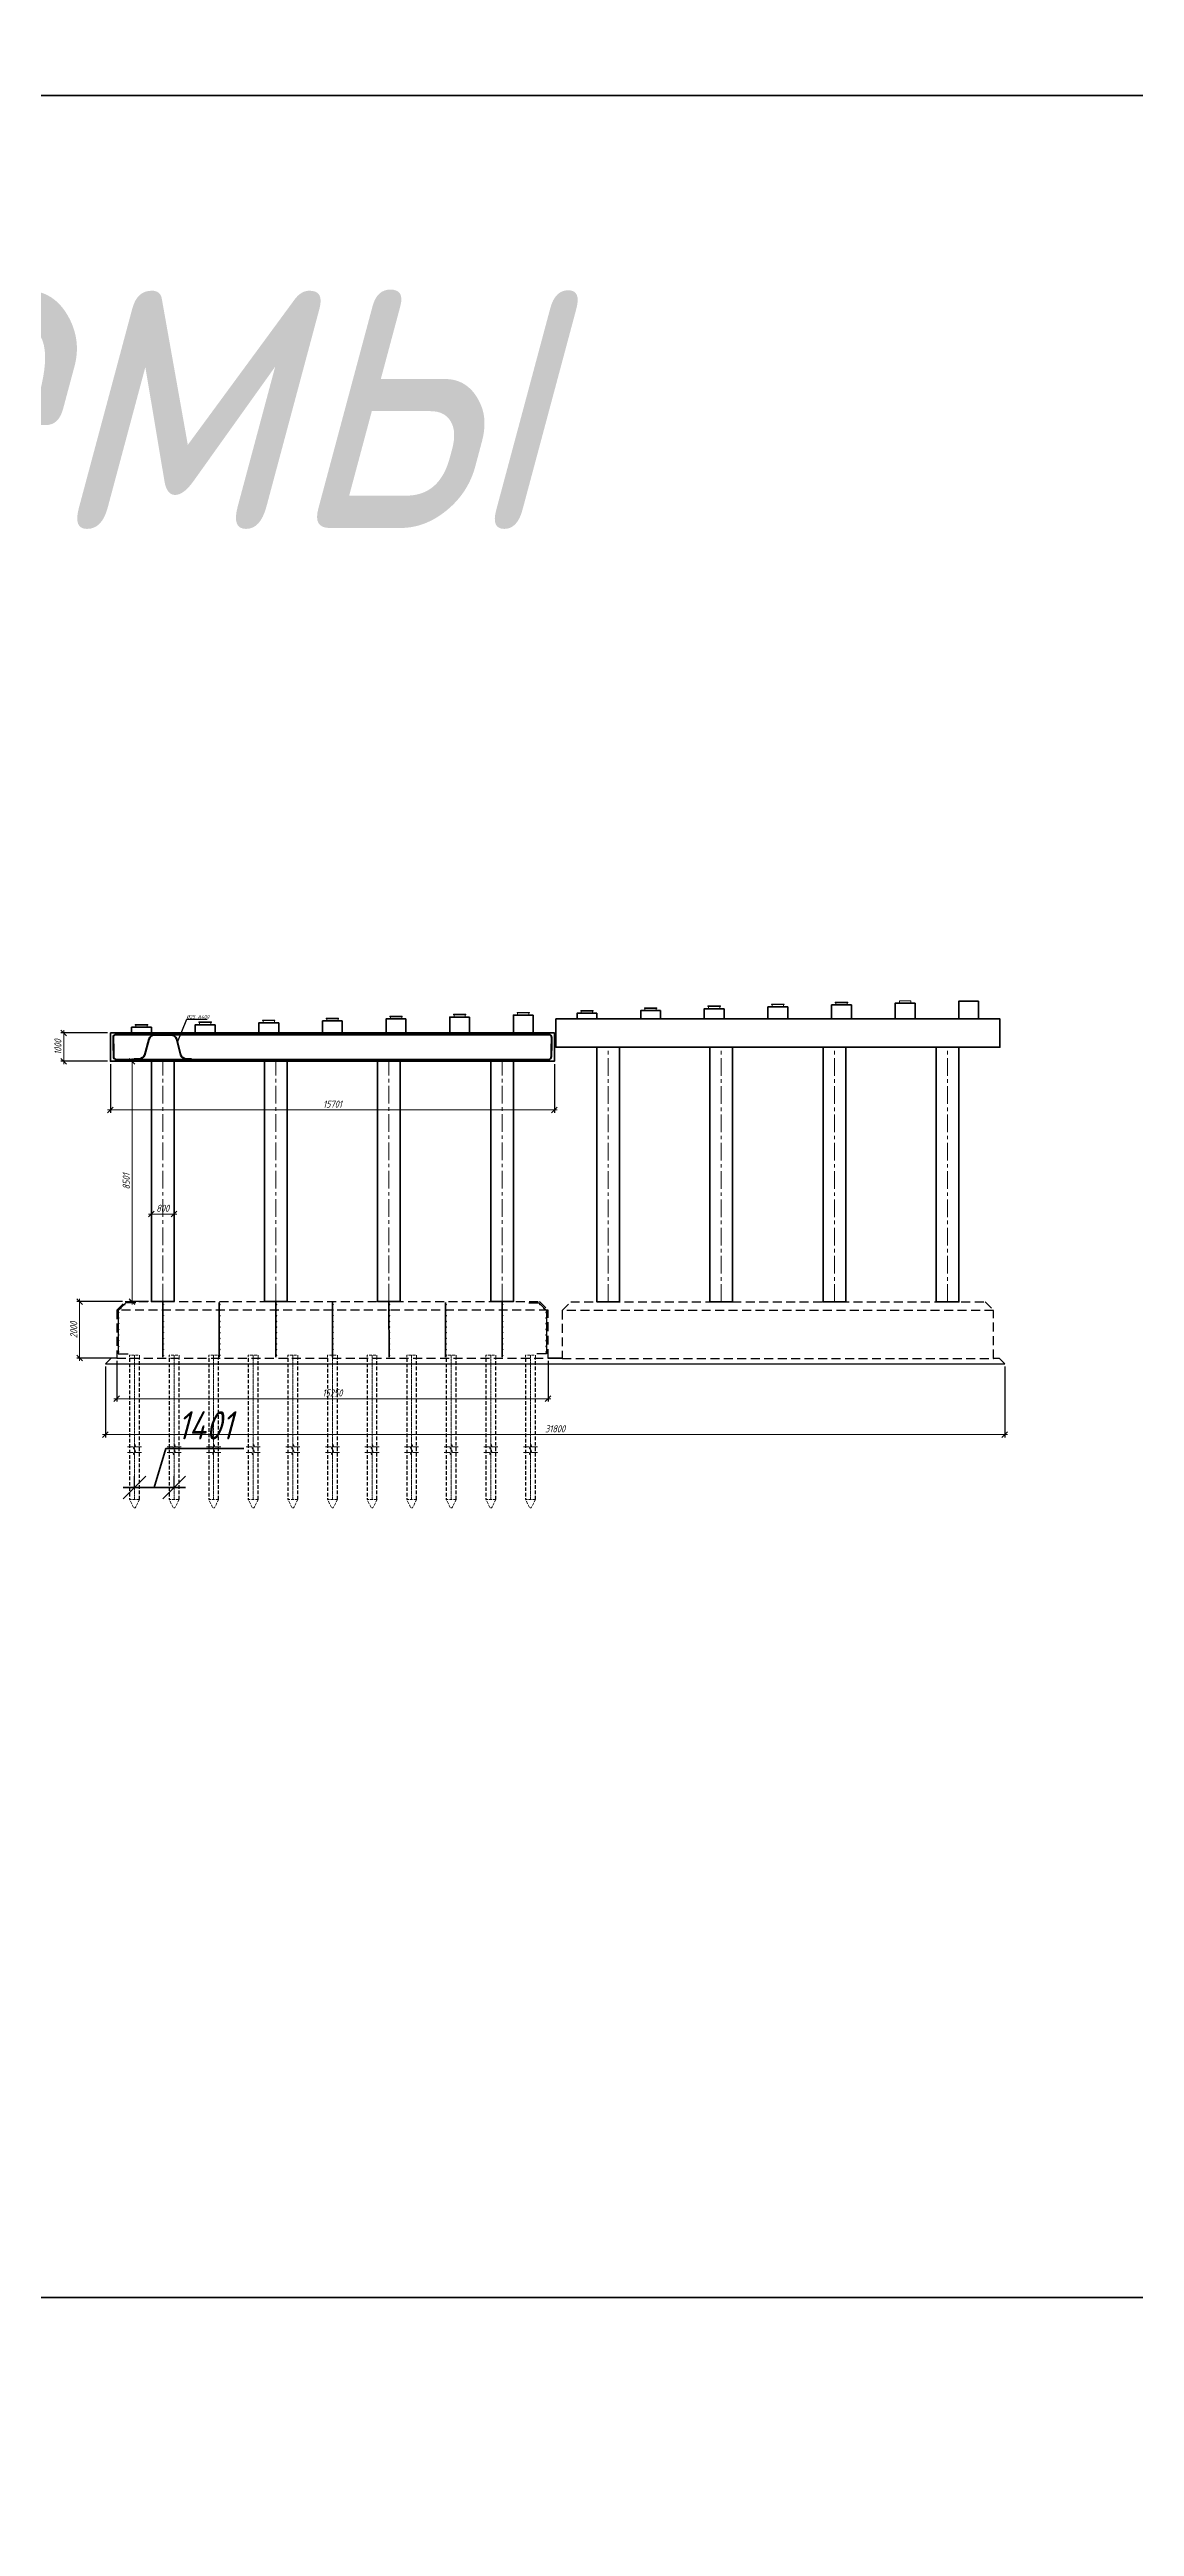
# Model space of a CAD drawing. Header units: millimetres. Extents: x 263685 to 14136308, y -2404013 to 2433772.
# Drawn here: x 6504693 to 6543053, y 121648 to 209249 of the extents above; entities that cross this region are included whole.
import ezdxf
from ezdxf import colors
from ezdxf.entities.mleader import LeaderData, LeaderLine
from ezdxf.math import Vec2, Vec3

# ---------------------------------------------------------------- set-up
doc = ezdxf.new("R2010")
doc.units = ezdxf.units.MM
for name, pattern in [('DASHED', [7, 5, -2, 0]), ('невидимая', [9.525, 6.35, -3.175]), ('осевая', [2, 1.25, -0.25, 0.25, -0.25])]:
    doc.linetypes.add(name, pattern=pattern)
for name, color, linetype, lineweight in [('04_Невидимые', 3, 'Continuous', 13), ('1-Бетон', 106, 'Continuous', 35), ('Арматура', 1, 'Continuous', 40), ('ИС_TXT_ЗГЛ', 1, 'Continuous', 35), ('ИС_Выноски', 3, 'Continuous', 18), ('ИС_Ось', 3, 'осевая', 18), ('ИС_Размер', 3, 'Continuous', 18), ('ИС_Тонкая', 3, 'Continuous', 18), ('Тонкая', 3, 'Continuous', 15)]:
    doc.layers.add(name, color=color, linetype=linetype, lineweight=lineweight)
doc.layers.add('ИС_Невидимая', color=4, linetype='невидимая')
doc.styles.add('0', font='isocpeur.ttf', dxfattribs={"width": 0.8, "oblique": 15})
doc.styles.add('ISOCPEUR', font='isocpeur.ttf', dxfattribs={"width": 0.8, "oblique": 15, "height": 2.5})
doc.styles.add('ROMANS', font='isocpeur.ttf', dxfattribs={"width": 0.9, "oblique": 15})
doc.dimstyles.new('М100', dxfattribs={"dimscale": 100, "dimtxt": 2.5, "dimasz": 2, "dimexe": 1, "dimexo": 1, "dimgap": 0.8, "dimtad": 1, "dimdec": 0, "dimzin": 0, "dimdsep": 46, "dimtxsty": '0', "dimblk": 'OBLIQUE', "dimcen": 0.09, "dimdle": 1, "dimclrd": 256, "dimclre": 256, "dimclrt": 256, "dimadec": 4, "dimazin": 0, "dimtfac": 1, "dimtdec": 0, "dimtmove": 1, "dimatfit": 2, "dimfxl": 1, "dimtolj": 1, "dimtzin": 0, "dimlwd": -1, "dimarcsym": 0})
doc.dimstyles.new('М400нов', dxfattribs={"dimscale": 400, "dimtxt": 2.5, "dimasz": 2, "dimexe": 1, "dimexo": 1, "dimgap": 0.8, "dimtad": 1, "dimdec": 0, "dimzin": 0, "dimdsep": 46, "dimtxsty": '0', "dimblk": 'OBLIQUE', "dimcen": 0.09, "dimdle": 1, "dimclrd": 256, "dimclre": 256, "dimclrt": 256, "dimadec": 4, "dimazin": 0, "dimtfac": 1, "dimtdec": 0, "dimtmove": 1, "dimatfit": 2, "dimfxl": 1, "dimtolj": 1, "dimtzin": 0, "dimlwd": -1, "dimarcsym": 0})

# ---------------------------------------------------------------- blocks, each defined once
blk = doc.blocks.new('*U535')
at = {"layer": '1-Бетон'}
blk.add_lwpolyline([(-400, 4250), (400, 4250), (400, -4250), (-400, -4250)], close=True, dxfattribs=at)
at = {"layer": 'ИС_Ось', "ltscale": 500}
blk.add_line((0, -4250), (0, 4250), dxfattribs=at)
blk = doc.blocks.new('*U536')
at = {"color": 0, "linetype": 'ByBlock', "lineweight": -2, "transparency": 16777216}
for p in [(0, 0), (4000, 0), (8000, 0), (12000, 0)]:
    blk.add_blockref('*U535', p, dxfattribs=at)
blk = doc.blocks.new('*U537')
at = {"layer": '1-Бетон'}
blk.add_lwpolyline([(-400, 4759), (400, 4759), (400, -4250), (-400, -4250)], close=True, dxfattribs=at)
at = {"layer": 'ИС_Ось', "ltscale": 500}
blk.add_line((0, -4250), (0, 4759, 5778), dxfattribs=at)
blk = doc.blocks.new('*U538')
at = {"color": 0, "linetype": 'ByBlock', "lineweight": -2, "transparency": 16777216}
for p in [(0, 0), (4000, 0), (8000, 0), (12000, 0)]:
    blk.add_blockref('*U537', p, dxfattribs=at)
blk = doc.blocks.new('_OBLIQUE')
at = {"color": 0, "linetype": 'ByBlock', "lineweight": -2}
blk.add_line((0.5, 0.5), (-0.5, -0.5), dxfattribs=at)
blk = doc.blocks.new('*D746')
at = {"layer": 'Defpoints', "color": 0, "linetype": 'Continuous', "transparency": 16777216}
for p in [(6506670, 162768, 0), (6538470, 162768, 0), (6506670, 160264)]:
    blk.add_point(p, dxfattribs=at)
at = {"layer": 'ИС_Размер', "lineweight": -2, "transparency": 16777216}
for p, q in [((6506670, 162668), (6506670, 160164)), ((6538470, 162668), (6538470, 160164))]:
    blk.add_line(p, q, dxfattribs=at)
at = {"layer": 'ИС_Размер', "transparency": 16777216}
blk.add_line((6538570, 160264), (6506570, 160264), dxfattribs=at)
at = {"layer": 'ИС_Размер', "linetype": 'Continuous', "transparency": 16777216, "xscale": 200, "yscale": 200, "zscale": 200, "rotation": 180}
blk.add_blockref('_OBLIQUE', (6506670, 160264), dxfattribs=at)
at = {"layer": 'ИС_Размер', "linetype": 'Continuous', "transparency": 16777216, "xscale": 200, "yscale": 200, "zscale": 200}
blk.add_blockref('_OBLIQUE', (6538470, 160264), dxfattribs=at)
at = {"layer": 'ИС_Размер', "linetype": 'Continuous', "transparency": 16777216, "insert": (6522570, 160469), "char_height": 250, "attachment_point": 5, "style": '0'}
blk.add_mtext('\\A1;31800', dxfattribs=at)
blk = doc.blocks.new('*D836')
at = {"layer": 'Defpoints', "color": 0, "linetype": 'Continuous', "transparency": 16777216}
for p in [(6507070, 162968, 0), (6522320, 162968, 0), (6522320, 161531)]:
    blk.add_point(p, dxfattribs=at)
at = {"layer": 'ИС_Размер', "lineweight": -2, "transparency": 16777216}
for p, q in [((6507070, 162868), (6507070, 161431)), ((6522320, 162868), (6522320, 161431))]:
    blk.add_line(p, q, dxfattribs=at)
at = {"layer": 'ИС_Размер', "transparency": 16777216}
blk.add_line((6506970, 161531), (6522420, 161531), dxfattribs=at)
at = {"layer": 'ИС_Размер', "linetype": 'Continuous', "transparency": 16777216, "xscale": 200, "yscale": 200, "zscale": 200, "rotation": 180}
blk.add_blockref('_OBLIQUE', (6507070, 161531), dxfattribs=at)
at = {"layer": 'ИС_Размер', "linetype": 'Continuous', "transparency": 16777216, "xscale": 200, "yscale": 200, "zscale": 200}
blk.add_blockref('_OBLIQUE', (6522320, 161531), dxfattribs=at)
at = {"layer": 'ИС_Размер', "linetype": 'Continuous', "transparency": 16777216, "insert": (6514695, 161736), "char_height": 250, "attachment_point": 5, "style": '0'}
blk.add_mtext('\\A1;15250', dxfattribs=at)
blk = doc.blocks.new('*D837')
at = {"layer": 'Defpoints', "color": 0, "linetype": 'Continuous', "transparency": 16777216}
for p in [(6507369, 164968, 0), (6505753, 162968), (6507070, 162968, 0)]:
    blk.add_point(p, dxfattribs=at)
at = {"layer": 'ИС_Размер', "lineweight": -2, "transparency": 16777216}
for p, q in [((6507269, 164968), (6505653, 164968)), ((6506970, 162968), (6505653, 162968))]:
    blk.add_line(p, q, dxfattribs=at)
at = {"layer": 'ИС_Размер', "transparency": 16777216}
blk.add_line((6505753, 165068), (6505753, 162868), dxfattribs=at)
at = {"layer": 'ИС_Размер', "linetype": 'Continuous', "transparency": 16777216, "xscale": 200, "yscale": 200, "zscale": 200}
for p, rotation in [((6505753, 164968), 90), ((6505753, 162968), 270)]:
    blk.add_blockref('_OBLIQUE', p, dxfattribs=dict(at, rotation=rotation))
at = {"layer": 'ИС_Размер', "linetype": 'Continuous', "transparency": 16777216, "insert": (6505548, 163968), "char_height": 250, "attachment_point": 5, "rotation": 90, "style": '0'}
blk.add_mtext('\\A1;2000', dxfattribs=at)
blk = doc.blocks.new('*D838')
at = {"layer": 'Defpoints', "color": 0, "linetype": 'Continuous', "transparency": 16777216}
for p in [(6508294, 168062), (6508294, 167574, 0), (6509094, 167574, 0)]:
    blk.add_point(p, dxfattribs=at)
at = {"layer": 'ИС_Размер', "transparency": 16777216}
blk.add_line((6509194, 168062), (6508194, 168062), dxfattribs=at)
at = {"layer": 'ИС_Размер', "lineweight": -2, "transparency": 16777216}
for p, q in [((6508294, 167674), (6508294, 168162)), ((6509094, 167674), (6509094, 168162))]:
    blk.add_line(p, q, dxfattribs=at)
at = {"layer": 'ИС_Размер', "linetype": 'Continuous', "transparency": 16777216, "xscale": 200, "yscale": 200, "zscale": 200, "rotation": 180}
blk.add_blockref('_OBLIQUE', (6508294, 168062), dxfattribs=at)
at = {"layer": 'ИС_Размер', "linetype": 'Continuous', "transparency": 16777216, "xscale": 200, "yscale": 200, "zscale": 200}
blk.add_blockref('_OBLIQUE', (6509094, 168062), dxfattribs=at)
at = {"layer": 'ИС_Размер', "linetype": 'Continuous', "transparency": 16777216, "insert": (6508694, 168267), "char_height": 250, "attachment_point": 5, "style": '0'}
blk.add_mtext('\\A1;800', dxfattribs=at)
blk = doc.blocks.new('*D839')
at = {"layer": 'Defpoints', "color": 0, "linetype": 'Continuous', "transparency": 16777216}
for p in [(6507611, 173469), (6508294, 173469), (6508294, 164968, 0)]:
    blk.add_point(p, dxfattribs=at)
at = {"layer": 'ИС_Размер', "lineweight": -2, "transparency": 16777216}
for p, q in [((6508194, 173469), (6507511, 173469)), ((6508194, 164968), (6507511, 164968))]:
    blk.add_line(p, q, dxfattribs=at)
at = {"layer": 'ИС_Размер', "transparency": 16777216}
blk.add_line((6507611, 164868), (6507611, 173569), dxfattribs=at)
at = {"layer": 'ИС_Размер', "linetype": 'Continuous', "transparency": 16777216, "xscale": 200, "yscale": 200, "zscale": 200}
for p, rotation in [((6507611, 173469), 90), ((6507611, 164968), 270)]:
    blk.add_blockref('_OBLIQUE', p, dxfattribs=dict(at, rotation=rotation))
at = {"layer": 'ИС_Размер', "linetype": 'Continuous', "transparency": 16777216, "insert": (6507406, 169218), "char_height": 250, "attachment_point": 5, "rotation": 90, "style": '0'}
blk.add_mtext('\\A1;8501', dxfattribs=at)
blk = doc.blocks.new('*U566')
at = {"color": 6}
for radius in [7, 6]:
    blk.add_circle((0, 0), radius, dxfattribs=at)
blk = doc.blocks.new('*U567')
at = {"color": 0, "linetype": 'ByBlock', "lineweight": -2, "transparency": 16777216}
for p in [(0, 0), (0, -200), (0, -400), (0, -600), (0, -800), (0, -1000), (0, -1200), (0, -1400)]:
    blk.add_blockref('*U566', p, dxfattribs=at)
blk = doc.blocks.new('*U593')
at = {"color": 6}
for radius in [7, 6]:
    blk.add_circle((0, 0), radius, dxfattribs=at)
blk = doc.blocks.new('*U594')
at = {"color": 0, "linetype": 'ByBlock', "lineweight": -2, "transparency": 16777216}
for p in [(0, 0), (0, -200), (0, -400), (0, -600), (0, -800), (0, -1000), (0, -1200), (0, -1400), (0, -1600), (0, -1800)]:
    blk.add_blockref('*U593', p, dxfattribs=at)
blk = doc.blocks.new('*U582')
at = {"color": 5}
blk.add_lwpolyline([(-13, 970), (-12, -970)], dxfattribs=at)
blk.add_blockref('*U594', (6, 900))
blk = doc.blocks.new('*U583')
at = {"layer": '1-Бетон', "color": 0, "linetype": 'ByBlock', "lineweight": -2, "transparency": 16777216}
for p in [(0, 0), (2000, 0), (4000, 0), (6000, 0), (8000, 0), (10000, 0), (12000, 0)]:
    blk.add_blockref('*U582', p, dxfattribs=at)
blk = doc.blocks.new('*U584')
at = {"color": 6}
for radius in [7, 6]:
    blk.add_circle((0, 0), radius, dxfattribs=at)
blk = doc.blocks.new('*U585')
at = {"color": 0, "linetype": 'ByBlock', "lineweight": -2, "transparency": 16777216}
for p in [(0, 0), (0, -200), (0, -400), (0, -600), (0, -800), (0, -1000), (0, -1200), (0, -1400)]:
    blk.add_blockref('*U584', p, dxfattribs=at)
blk = doc.blocks.new('*D844')
at = {"layer": 'Defpoints', "color": 0, "linetype": 'Continuous', "transparency": 16777216}
for p in [(6506844, 173469), (6522545, 173469), (6522545, 171745)]:
    blk.add_point(p, dxfattribs=at)
at = {"layer": 'ИС_Размер', "lineweight": -2, "transparency": 16777216}
for p, q in [((6506844, 173369), (6506844, 171645)), ((6522545, 173369), (6522545, 171645))]:
    blk.add_line(p, q, dxfattribs=at)
at = {"layer": 'ИС_Размер', "transparency": 16777216}
blk.add_line((6506744, 171745), (6522645, 171745), dxfattribs=at)
at = {"layer": 'ИС_Размер', "linetype": 'Continuous', "transparency": 16777216, "xscale": 200, "yscale": 200, "zscale": 200, "rotation": 180}
blk.add_blockref('_OBLIQUE', (6506844, 171745), dxfattribs=at)
at = {"layer": 'ИС_Размер', "linetype": 'Continuous', "transparency": 16777216, "xscale": 200, "yscale": 200, "zscale": 200}
blk.add_blockref('_OBLIQUE', (6522545, 171745), dxfattribs=at)
at = {"layer": 'ИС_Размер', "linetype": 'Continuous', "transparency": 16777216, "insert": (6514695, 171950), "char_height": 250, "attachment_point": 5, "style": '0'}
blk.add_mtext('\\A1;15701', dxfattribs=at)
blk = doc.blocks.new('*D845')
at = {"layer": 'Defpoints', "color": 0, "linetype": 'Continuous', "transparency": 16777216}
for p in [(6506844, 174469), (6505195, 173469), (6506844, 173469)]:
    blk.add_point(p, dxfattribs=at)
at = {"layer": 'ИС_Размер', "lineweight": -2, "transparency": 16777216}
for p, q in [((6506744, 174469), (6505095, 174469)), ((6506744, 173469), (6505095, 173469))]:
    blk.add_line(p, q, dxfattribs=at)
at = {"layer": 'ИС_Размер', "transparency": 16777216}
blk.add_line((6505195, 174569), (6505195, 173369), dxfattribs=at)
at = {"layer": 'ИС_Размер', "linetype": 'Continuous', "transparency": 16777216, "xscale": 200, "yscale": 200, "zscale": 200}
for p, rotation in [((6505195, 174469), 90), ((6505195, 173469), 270)]:
    blk.add_blockref('_OBLIQUE', p, dxfattribs=dict(at, rotation=rotation))
at = {"layer": 'ИС_Размер', "linetype": 'Continuous', "transparency": 16777216, "insert": (6504990, 173969), "char_height": 250, "attachment_point": 5, "rotation": 90, "style": '0'}
blk.add_mtext('\\A1;1000', dxfattribs=at)
blk = doc.blocks.new('_None')
blk = doc.blocks.new('*U948')
at = {"color": 0, "linetype": 'ByBlock', "lineweight": -2}
for p, q in [((5.4, 0), (0, 0)), ((14.2, 0), (8.9, 0)), ((14.2, 0), (17.2, 0)), ((0, 0), (-3, 0))]:
    blk.add_line(p, q, dxfattribs=at)
blk.add_lwpolyline([(8.9, 0), (8, -3.5), (6.2, 3.5), (5.4, 0)], dxfattribs=at)
blk = doc.blocks.new('*U949')
at = {"color": 0, "linetype": 'ByBlock', "lineweight": -2}
for p, q in [((5.4, 0), (0, 0)), ((14.2, 0), (8.9, 0)), ((14.2, 0), (17.2, 0)), ((0, 0), (-3, 0))]:
    blk.add_line(p, q, dxfattribs=at)
blk.add_lwpolyline([(8.9, 0), (8, -3.5), (6.2, 3.5), (5.4, 0)], dxfattribs=at)
blk = doc.blocks.new('*U1235')
at = {"layer": '04_Невидимые', "color": 4, "linetype": 'DASHED', "ltscale": 20, "flags": 128}
for points in [[(-175, 2600), (-175, 2700), (175, 2700), (175, 2600)], [(-176, -2400), (174, -2400), (24, -2700), (-26, -2700), (-176, -2400)]]:
    blk.add_lwpolyline(points, dxfattribs=at)
at = {"layer": 'ИС_Невидимая', "ltscale": 20}
for points in [[(-175, -2400), (-175, 2600)], [(175, 2600), (175, -2400)]]:
    blk.add_lwpolyline(points, dxfattribs=at)
at = {"layer": 'ИС_Ось', "ltscale": 20}
blk.add_lwpolyline([(0, 2700), (0, -2400)], dxfattribs=at)
at = {"layer": 'ИС_Тонкая', "xscale": 24.62300410485155, "yscale": 24.62300410485155, "zscale": 24.62300410485155}
for name, p in [('*U948', (-175, -539)), ('*U949', (-175, -732))]:
    blk.add_blockref(name, p, dxfattribs=at)
blk = doc.blocks.new('*U1234')
at = {"color": 0, "linetype": 'ByBlock', "lineweight": -2, "transparency": 16777216}
for p in [(0, 0), (1400, 0), (2800, 0), (4200, 0), (5600, 0), (7000, 0), (8400, 0), (9800, 0), (11200, 0), (12600, 0), (14000, 0)]:
    blk.add_blockref('*U1235', p, dxfattribs=at)
blk = doc.blocks.new('*D1236')
at = {"layer": '1-Бетон', "transparency": 16777216}
for p, q in [((6508396, 158392), (6508810, 159772)), ((6508810, 159772), (6511558, 159772)), ((6507295, 158392), (6509496, 158392))]:
    blk.add_line(p, q, dxfattribs=at)
at = {"layer": '1-Бетон', "lineweight": -2, "transparency": 16777216}
for p, q in [((6507695, 158368), (6507695, 158792)), ((6509096, 158368), (6509096, 158792))]:
    blk.add_line(p, q, dxfattribs=at)
at = {"layer": 'Defpoints', "color": 0, "transparency": 16777216}
for p in [(6507695, 157968, 0), (6509096, 158392), (6509096, 157968, 0)]:
    blk.add_point(p, dxfattribs=at)
at = {"layer": '1-Бетон', "transparency": 16777216, "xscale": 800, "yscale": 800, "zscale": 800, "rotation": 180}
blk.add_blockref('_OBLIQUE', (6507695, 158392), dxfattribs=at)
at = {"layer": '1-Бетон', "transparency": 16777216, "xscale": 800, "yscale": 800, "zscale": 800}
blk.add_blockref('_OBLIQUE', (6509096, 158392), dxfattribs=at)
at = {"layer": '1-Бетон', "transparency": 16777216, "insert": (6510184, 160592), "char_height": 1000, "attachment_point": 5, "style": '0'}
blk.add_mtext('\\A1;1401', dxfattribs=at)

msp = doc.modelspace()

# ---------------------------------------------------------------- linework, layer by layer
at = {"color": 6, "elevation": 0.0017}
for points in [[(6507744.8027, 164922.9428), (6507394.8027, 164922.9428), (6507119.5527, 164647.3493), (6507119.7608, 163117.9746), (6507119.7608, 163117.9746), (6507469.7608, 163117.9746)], [(6521643.9784, 164922.9428), (6521993.9784, 164922.9428), (6522269.2285, 164647.3493), (6522269.0204, 163117.9746), (6522269.0204, 163117.9746), (6521919.0204, 163117.9746)]]:
    msp.add_lwpolyline(points, dxfattribs=at)
at = {"color": 5, "elevation": 0.0017}
for points in [[(6507069.7922, 162967.9475), (6506869.7922, 162967.9475), (6506669.7922, 162767.9475)], [(6538070.254, 162967.9475), (6538270.254, 162967.9475), (6538470.254, 162767.9475)], [(6506669.7922, 162767.9475), (6538470.254, 162767.9475)]]:
    msp.add_lwpolyline(points, dxfattribs=at)
at = {"color": 6}
for centre in [(6507210.1463, 164712.8284, 0.0017), (6507355.8248, 164854.2653, 0.0017), (6522032.9564, 164854.2653, 0.0017), (6522178.6349, 164712.8284, 0.0017)]:
    msp.add_circle(centre, 7, dxfattribs=at)
at = {"layer": '04_Невидимые'}
for points in [[(6523914.3906, 175243.1983), (6523474.3906, 175243.1983), (6523474.3906, 175263.1983), (6523914.3906, 175263.1983)], [(6526164.3906, 175334.7086), (6525724.3906, 175334.7086), (6525724.3906, 175354.7086), (6526164.3906, 175354.7086)], [(6528414.3906, 175402.2086), (6527974.3906, 175402.2086), (6527974.3906, 175422.2086), (6528414.3906, 175422.2086)], [(6530664.3906, 175469.7086), (6530224.3906, 175469.7086), (6530224.3906, 175489.7086), (6530664.3906, 175489.7086)], [(6532914.3906, 175537.2086), (6532474.3906, 175537.2086), (6532474.3906, 175557.2086), (6532914.3906, 175557.2086)], [(6508164.3906, 174746.688), (6507724.3906, 174746.688), (6507724.3906, 174766.688), (6508164.3906, 174766.688)], [(6510414.3906, 174838.1983), (6509974.3906, 174838.1983), (6509974.3906, 174858.1983), (6510414.3906, 174858.1983)], [(6512664.3906, 174905.6983), (6512224.3906, 174905.6983), (6512224.3906, 174925.6983), (6512664.3906, 174925.6983)], [(6514914.3906, 174973.1983), (6514474.3906, 174973.1983), (6514474.3906, 174993.1983), (6514914.3906, 174993.1983)], [(6517164.3906, 175040.6983), (6516724.3906, 175040.6983), (6516724.3906, 175060.6983), (6517164.3906, 175060.6983)], [(6519414.3906, 175108.1983), (6518974.3906, 175108.1983), (6518974.3906, 175128.1983), (6519414.3906, 175128.1983)], [(6521664.3906, 175175.6983), (6521224.3906, 175175.6983), (6521224.3906, 175195.6983), (6521664.3906, 175195.6983)]]:
    msp.add_lwpolyline(points, close=True, dxfattribs=at)
at = {"layer": '1-Бетон'}
for points in [[(6454658.931, 207623.9078), (6666551.9482, 207623.9078), (6666551.9482, 129739.769), (6454658.931, 129739.769)], [(6526294.3906, 175256.7086), (6525594.3906, 175256.7086), (6525594.3906, 174965.1983), (6526294.3906, 174965.1983)], [(6528544.3906, 175324.2086), (6527844.3906, 175324.2086), (6527844.3906, 174965.1983), (6528544.3906, 174965.1983)], [(6530794.3906, 175391.7086), (6530094.3906, 175391.7086), (6530094.3906, 174965.1983), (6530794.3906, 174965.1983)], [(6533044.3906, 175459.2086), (6532344.3906, 175459.2086), (6532344.3906, 174965.1983), (6533044.3906, 174965.1983)], [(6535294.3906, 175526.7086), (6534594.3906, 175526.7086), (6534594.3906, 174965.1983), (6535294.3906, 174965.1983)], [(6537544.3906, 175594.2086), (6536844.3906, 175594.2086), (6536844.3906, 174965.1983), (6537544.3906, 174965.1983)], [(6506844.1827, 174468.688), (6522545.3577, 174468.688), (6522545.3577, 173468.688), (6506844.1827, 173468.688)], [(6508294.3906, 174668.688), (6507594.3906, 174668.688), (6507594.3906, 174468.688), (6508294.3906, 174468.688)], [(6510544.3906, 174760.1983), (6509844.3906, 174760.1983), (6509844.3906, 174468.688), (6510544.3906, 174468.688)], [(6512794.3906, 174827.6983), (6512094.3906, 174827.6983), (6512094.3906, 174468.688), (6512794.3906, 174468.688)], [(6515044.3906, 174895.1983), (6514344.3906, 174895.1983), (6514344.3906, 174468.688), (6515044.3906, 174468.688)], [(6517294.3906, 174962.6983), (6516594.3906, 174962.6983), (6516594.3906, 174468.688), (6517294.3906, 174468.688)], [(6519544.3906, 175030.1983), (6518844.3906, 175030.1983), (6518844.3906, 174468.688), (6519544.3906, 174468.688)], [(6521794.3906, 175097.6983), (6521094.3906, 175097.6983), (6521094.3906, 174468.688), (6521794.3906, 174468.688)], [(6522595.3577, 174965.1983), (6538294.2425, 174965.1983), (6538294.2425, 173965.1983), (6522595.3577, 173965.1983)], [(6524044.3906, 175165.1983), (6523344.3906, 175165.1983), (6523344.3906, 174965.1983), (6524044.3906, 174965.1983)]]:
    msp.add_lwpolyline(points, close=True, dxfattribs=at)
at = {"layer": '1-Бетон', "elevation": 0.0017}
msp.add_lwpolyline([(6522320.0559, 162967.9475), (6522819.9903, 162968.052)], dxfattribs=at)
at = {"layer": 'Арматура'}
for points in [[(6522450.3577, 173853.688), (6522450.3577, 174303.688, 0.4142135624), (6522350.3577, 174403.688), (6514694.7702, 174403.688), (6507039.1827, 174403.688, 0.4142135624), (6506939.1827, 174303.688), (6506939.1827, 173853.688)], [(6506949.1827, 174083.688), (6506949.1827, 173633.688, 0.4142135624), (6507049.1827, 173533.688), (6514694.7702, 173533.688), (6522340.3577, 173533.688, 0.4142135624), (6522440.3577, 173633.688), (6522440.3577, 174083.688)]]:
    msp.add_lwpolyline(points, format="xyb", dxfattribs=at)
at = {"layer": 'Арматура', "elevation": 0.0017}
msp.add_lwpolyline([(6509714.3906, 173547.188), (6509542.4703, 173547.188, -0.305197161), (6509338.6511, 173684.3766), (6509188.8801, 174252.9995, 0.305197161), (6508985.0609, 174390.188), (6508694.3906, 174390.188), (6508403.7203, 174390.188, 0.305197161), (6508199.9011, 174252.9995), (6508050.1301, 173684.3766, -0.305197161), (6507846.3109, 173547.188), (6507674.3906, 173547.188)], format="xyb", dxfattribs=at)
at = {"layer": 'ИС_Невидимая', "ltscale": 50, "elevation": 0.0017}
for points in [[(6522319.7003, 164667.9475), (6507069.4366, 164667.9475), (6507369.0809, 164967.9437), (6522019.7003, 164967.9475)], [(6507069.7922, 162967.9475), (6522320.0559, 162967.9475), (6522319.7003, 164667.9475), (6507069.4366, 164667.9475)]]:
    msp.add_lwpolyline(points, close=True, dxfattribs=at)
at = {"layer": 'ИС_Невидимая', "ltscale": 50}
for points in [[(6538069.7003, 164655.9599), (6522819.4366, 164655.9599), (6523119.0809, 164955.9561), (6537769.7003, 164955.9599)], [(6522819.7922, 162955.9599), (6538070.0559, 162955.9599), (6538069.7003, 164655.9599), (6522819.4366, 164655.9599)]]:
    msp.add_lwpolyline(points, close=True, dxfattribs=at)
at = {"layer": 'ИС_Размер'}
for points in [[(6523894.3906, 175243.1983), (6523494.3906, 175243.1983), (6523494.3906, 175165.1983), (6523894.3906, 175165.1983), (6523894.3906, 175243.1983)], [(6526144.3906, 175334.7086), (6525744.3906, 175334.7086), (6525744.3906, 175256.7086), (6526144.3906, 175256.7086), (6526144.3906, 175334.7086)], [(6528394.3906, 175402.2086), (6527994.3906, 175402.2086), (6527994.3906, 175324.2086), (6528394.3906, 175324.2086), (6528394.3906, 175402.2086)], [(6530644.3906, 175469.7086), (6530244.3906, 175469.7086), (6530244.3906, 175391.7086), (6530644.3906, 175391.7086), (6530644.3906, 175469.7086)], [(6532894.3906, 175537.2086), (6532494.3906, 175537.2086), (6532494.3906, 175459.2086), (6532894.3906, 175459.2086), (6532894.3906, 175537.2086)], [(6535144.3906, 175604.7086), (6534744.3906, 175604.7086), (6534744.3906, 175526.7086), (6535144.3906, 175526.7086), (6535144.3906, 175604.7086)], [(6508144.3906, 174746.688), (6507744.3906, 174746.688), (6507744.3906, 174668.688), (6508144.3906, 174668.688), (6508144.3906, 174746.688)], [(6510394.3906, 174838.1983), (6509994.3906, 174838.1983), (6509994.3906, 174760.1983), (6510394.3906, 174760.1983), (6510394.3906, 174838.1983)], [(6512644.3906, 174905.6983), (6512244.3906, 174905.6983), (6512244.3906, 174827.6983), (6512644.3906, 174827.6983), (6512644.3906, 174905.6983)], [(6514894.3906, 174973.1983), (6514494.3906, 174973.1983), (6514494.3906, 174895.1983), (6514894.3906, 174895.1983), (6514894.3906, 174973.1983)], [(6517144.3906, 175040.6983), (6516744.3906, 175040.6983), (6516744.3906, 174962.6983), (6517144.3906, 174962.6983), (6517144.3906, 175040.6983)], [(6519394.3906, 175108.1983), (6518994.3906, 175108.1983), (6518994.3906, 175030.1983), (6519394.3906, 175030.1983), (6519394.3906, 175108.1983)], [(6521644.3906, 175175.6983), (6521244.3906, 175175.6983), (6521244.3906, 175097.6983), (6521644.3906, 175097.6983), (6521644.3906, 175175.6983)]]:
    msp.add_lwpolyline(points, dxfattribs=at)

# ---------------------------------------------------------------- block references
at = {"color": 40, "true_color": 0xf8d731}
for name, p in [('*U536', (6508694.3906, 169218.3168, 0.0017)), ('*U538', (6524444.3906, 169206.3296))]:
    msp.add_blockref(name, p, dxfattribs=at)
msp.add_blockref('*U567', (6507138.8224, 164587.955, 0.0017))
at = {"xscale": -1}
for name, p in [('*U585', (6522249.9587, 164587.955, 0.0017)), ('*U1234', (6521695.1603, 160367.9522, 0.0017))]:
    msp.add_blockref(name, p, dxfattribs=at)
at = {"layer": '1-Бетон'}
msp.add_blockref('*U583', (6508707.525, 163967.9465, 0.0017), dxfattribs=at)

# ---------------------------------------------------------------- texts
at = {"layer": 'ИС_TXT_ЗГЛ', "ltscale": 0.5, "insert": (6499935.0413, 198295.2717), "char_height": 12000, "width": 36034.2227, "attachment_point": 5, "style": 'ISOCPEUR'}
msp.add_mtext('Объемы', dxfattribs=at)

# ---------------------------------------------------------------- dimensions: what is measured, and where the dimension line sits
at = {"layer": '1-Бетон'}
dim = msp.add_linear_dim(base=(6509096.3948, 158391.7288), p1=(6507695.0693, 157967.9474, 0.0017), p2=(6509096.3948, 157967.9474, 0.0017), dimstyle='М400нов', dxfattribs=at)
dim.commit()
dim.dimension.update_dxf_attribs({"geometry": '*D1236', "text_midpoint": (6509129.732, 160591.7288)})
at = {"layer": 'ИС_Размер', "linetype": 'Continuous'}
for base, p1, p2, picture, middle in [((6505194.8853, 173468.688), (6506844.1827, 174468.688), (6506844.1827, 173468.688), '*D845', (6504989.8853, 173968.688)), ((6507610.8547, 173468.688), (6508294.3906, 164967.9456, 0.0017), (6508294.3906, 173468.688), '*D839', (6507405.8547, 169218.3168)), ((6505753.0627, 162967.9475), (6507369.0809, 164967.9437, 0.0017), (6507069.7922, 162967.9475, 0.0017), '*D837', (6505548.0627, 163967.9456))]:
    dim = msp.add_linear_dim(base=base, p1=p1, p2=p2, angle=90, dimstyle='М100', dxfattribs=at)
    dim.commit()
    dim.dimension.update_dxf_attribs({"geometry": picture, "text_midpoint": middle})
for base, p1, p2, picture, middle in [((6522545.3577, 171744.6985), (6506844.1827, 173468.688), (6522545.3577, 173468.688), '*D844', (6514694.7702, 171949.6985)), ((6508294.3906, 168061.5706), (6509094.3906, 167574.2875, 0.0017), (6508294.3906, 167574.2875, 0.0017), '*D838', (6508694.3906, 168266.5706)), ((6522320.0559, 161530.7687), (6507069.7922, 162967.9475, 0.0017), (6522320.0559, 162967.9475, 0.0017), '*D836', (6514694.9241, 161735.7687)), ((6506669.7922, 160264.3488), (6538470.254, 162767.9475, 0.0017), (6506669.7922, 162767.9475, 0.0017), '*D746', (6522570.0231, 160469.3488))]:
    dim = msp.add_linear_dim(base=base, p1=p1, p2=p2, dimstyle='М100', dxfattribs=at)
    dim.commit()
    dim.dimension.update_dxf_attribs({"geometry": picture, "text_midpoint": middle})

# ---------------------------------------------------------------- leaders
at = {"layer": 'ИС_Выноски'}
ml = msp.add_multileader_mtext('Standard', dxfattribs=at)
ml.set_content('Ось ростверка опоры ОК6 ПК 71+26,32', color=256, style='ISOCPEUR')
ml.set_leader_properties(color=256, linetype='ByLayer')
ml.set_arrow_properties(name='NONE')
ml.build(insert=Vec2(0, 0))
ml.multileader.update_dxf_attribs({"text_left_attachment_type": 6, "text_right_attachment_type": 6, "dogleg_length": 0.36, "arrow_head_size": 600, "scale": 200})
ctx = ml.context
ctx.base_point, ctx.scale, ctx.char_height, ctx.arrow_head_size, ctx.landing_gap_size, ctx.plane_origin, ctx.plane_x_axis, ctx.plane_y_axis = Vec3(6515006.7727, -254011.4053), 200, 1200, 600, 125, Vec3(6522002.4493, -229127.0304), Vec3(0, 1), Vec3(-1, 0)
ctx.left_attachment, ctx.right_attachment, ctx.text_align_type = 6, 6, 1
notes = []
notes.append((ctx, [(1, (1, 1, 0), (6515006.7727, -237501.2855), (0, -1), 161.0417, [(1, [(6515006.7727, -235962.8688)], 0, [])])]))
ctx.mtext.insert, ctx.mtext.text_direction, ctx.mtext.rotation, ctx.mtext.width, ctx.mtext.alignment, ctx.mtext.flow_direction = Vec3(6513566.7727, -245836.8663), Vec3(0, 1), 1.5707963268, 17109.090455, 2, 5
ml = msp.add_multileader_mtext('Standard', dxfattribs=at)
ml.set_content('Ось ростверка опоры ОК6 ПК 71+26,32', color=256, style='ISOCPEUR')
ml.set_leader_properties(color=256, linetype='ByLayer')
ml.set_arrow_properties(name='NONE')
ml.build(insert=Vec2(0, 0))
ml.multileader.update_dxf_attribs({"text_left_attachment_type": 6, "text_right_attachment_type": 6, "dogleg_length": 0.36, "arrow_head_size": 600, "scale": 200})
ctx = ml.context
ctx.base_point, ctx.scale, ctx.char_height, ctx.arrow_head_size, ctx.landing_gap_size, ctx.plane_origin, ctx.plane_x_axis, ctx.plane_y_axis = Vec3(6515006.7727, -381816.224), 200, 1200, 600, 125, Vec3(6522002.4493, -356931.8491), Vec3(0, 1), Vec3(-1, 0)
ctx.left_attachment, ctx.right_attachment, ctx.text_align_type = 6, 6, 1
notes.append((ctx, [(1, (1, 1, 0), (6515006.7727, -365306.1042), (0, -1), 161.0417, [(1, [(6515006.7727, -363767.6875)], 0, [])])]))
ctx.mtext.insert, ctx.mtext.text_direction, ctx.mtext.rotation, ctx.mtext.width, ctx.mtext.alignment, ctx.mtext.flow_direction = Vec3(6513566.7727, -373641.685), Vec3(0, 1), 1.5707963268, 17109.090455, 2, 5
at = {"layer": 'Тонкая', "color": 3}
ml = msp.add_multileader_mtext('Standard', dxfattribs=at)
ml.set_content('{\\C256;%%C25 А400 }', color=4, style='ROMANS')
ml.set_leader_properties(color=256)
ml.set_arrow_properties(name='NONE')
ml.build(insert=Vec2(0, 0))
ml.multileader.update_dxf_attribs({"text_left_attachment_type": 6, "text_right_attachment_type": 6, "arrow_head_size": 600})
ctx = ml.context
ctx.base_point, ctx.char_height, ctx.arrow_head_size, ctx.plane_origin = Vec3(6509555.9035, 174951.9727, 0.0017), 125, 600, Vec3(6511104.5378, 175419.7583, 0.0017)
ctx.left_attachment, ctx.right_attachment, ctx.text_align_type = 6, 6, 1
notes.append((ctx, [(1, (1, 1, 0), (6509547.9035, 174951.9727, 0.0017), (1, 0), 8, [(0, [(6509218.2185, 174141.6128, 0.0017)], 0, [])])]))
ctx.mtext.insert, ctx.mtext.width, ctx.mtext.alignment, ctx.mtext.flow_direction = Vec3(6509934.3939, 175101.9727, 0.0017), 1172.648907, 2, 5
for ctx, leaders in notes:
    for number, flags, end, landing, length, lines in leaders:
        leader = LeaderData()
        leader.index, (leader.has_last_leader_line, leader.has_dogleg_vector, leader.attachment_direction) = number, flags
        leader.last_leader_point, leader.dogleg_vector, leader.dogleg_length = Vec3(end), Vec3(landing), length
        for number, points, colour, breaks in lines:
            line = LeaderLine()
            line.index, line.vertices, line.color, line.breaks = number, Vec3.list(points), colors.encode_raw_color(colour), breaks
            leader.lines.append(line)
        ctx.leaders.append(leader)

doc.saveas('drawing.dxf')
